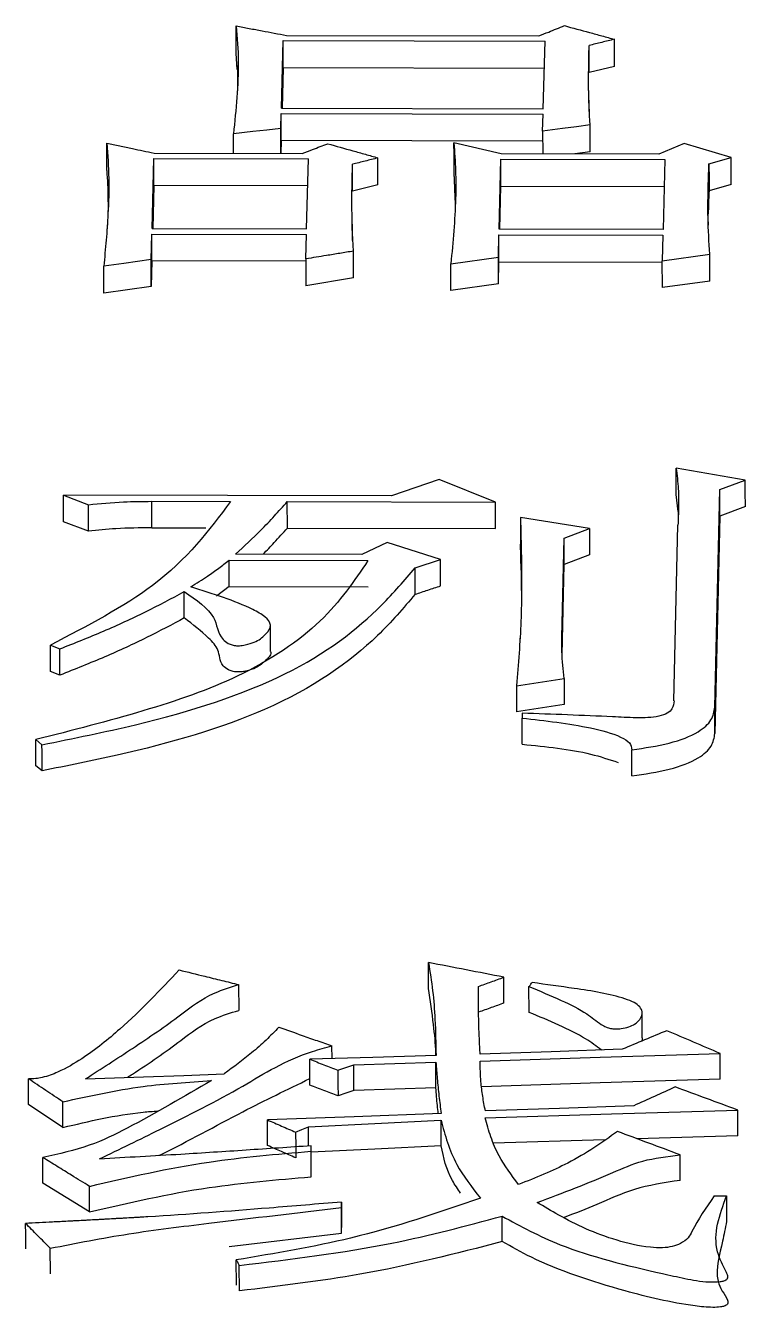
# Model space of a CAD drawing. Header units: millimetres. Extents: x 2448 to 4397, y 790 to 2168.
# Drawn here: x 2850.277 to 2852.498, y 2010.287 to 2014.242 of the extents above; entities that cross this region are included whole.
import ezdxf

# ---------------------------------------------------------------- set-up
doc = ezdxf.new("R2010")
doc.units = ezdxf.units.MM

msp = doc.modelspace()

# ---------------------------------------------------------------- linework, layer by layer
at = {"color": 7, "linetype": 'Continuous', "lineweight": 25}
for p, q in [((2851.0662, 2013.9874), (2851.0718, 2014.1959)), ((2851.0718, 2014.1959), (2851.8798, 2014.1941)), ((2851.082, 2014.212), (2851.8608, 2014.2103)), ((2851.8742, 2013.9856), (2851.8798, 2014.1941)), ((2850.93, 2014.1068), (2850.9271, 2014.1575)), ((2852.0159, 2014.0973), (2852.0157, 2014.1809)), ((2851.0719, 2014.1122), (2851.0686, 2013.9874)), ((2851.8776, 2014.1104), (2851.0719, 2014.1122)), ((2852.0943, 2014.1164), (2852.0159, 2014.0973)), ((2851.0662, 2013.9874), (2851.8742, 2013.9856)), ((2851.0645, 2013.9246), (2851.0658, 2013.9709)), ((2851.0658, 2013.9709), (2851.8738, 2013.9692)), ((2851.0659, 2013.8876), (2851.0658, 2013.9709)), ((2851.8724, 2013.9162), (2851.8738, 2013.9692)), ((2850.9182, 2013.8485), (2850.9181, 2013.9084)), ((2851.8724, 2013.9162), (2851.8725, 2013.8464)), ((2852.0191, 2013.8525), (2852.0189, 2013.9358)), ((2851.0659, 2013.8876), (2851.0649, 2013.8481)), ((2851.8724, 2013.8858), (2851.0659, 2013.8876)), ((2851.744, 2013.8467), (2851.5988, 2013.8803)), ((2852.3095, 2013.8787), (2852.2307, 2013.8456)), ((2852.4544, 2013.8351), (2852.3095, 2013.8787)), ((2850.6671, 2013.616), (2850.6727, 2013.8323)), ((2850.6727, 2013.8323), (2851.1497, 2013.8312)), ((2850.6731, 2013.849), (2851.1307, 2013.848)), ((2851.1441, 2013.615), (2851.1497, 2013.8312)), ((2851.738, 2013.6137), (2851.7435, 2013.8299)), ((2851.7435, 2013.8299), (2852.2498, 2013.8288)), ((2852.2307, 2013.8456), (2851.744, 2013.8467)), ((2852.0191, 2013.8525), (2851.9716, 2013.8462)), ((2852.2498, 2013.8288), (2852.2442, 2013.6126)), ((2852.3857, 2013.8152), (2852.4544, 2013.8351)), ((2851.2857, 2013.7311), (2851.2856, 2013.8142)), ((2850.6728, 2013.7491), (2850.6694, 2013.616)), ((2851.1476, 2013.7481), (2850.6728, 2013.7491)), ((2851.3641, 2013.7509), (2851.2857, 2013.7311)), ((2852.4545, 2013.7519), (2852.3859, 2013.732)), ((2851.7403, 2013.6137), (2851.7437, 2013.7468)), ((2851.7437, 2013.7468), (2852.2476, 2013.7457)), ((2850.6647, 2013.52), (2850.6667, 2013.5989)), ((2850.6667, 2013.5989), (2851.1437, 2013.5979)), ((2850.6668, 2013.5161), (2850.6667, 2013.5989)), ((2850.6671, 2013.616), (2851.1441, 2013.615)), ((2851.1418, 2013.5224), (2851.1437, 2013.5979)), ((2851.7358, 2013.528), (2851.7375, 2013.5966)), ((2851.7375, 2013.5966), (2852.2437, 2013.5955)), ((2851.7377, 2013.5137), (2851.7375, 2013.5966)), ((2852.2442, 2013.6126), (2851.738, 2013.6137)), ((2852.2437, 2013.5955), (2852.2417, 2013.5165)), ((2850.6668, 2013.5161), (2850.6648, 2013.4373)), ((2851.1418, 2013.515), (2850.6668, 2013.5161)), ((2851.1418, 2013.5224), (2851.1419, 2013.4397)), ((2851.2886, 2013.4634), (2851.2884, 2013.5462)), ((2851.5892, 2013.5076), (2851.7358, 2013.528)), ((2851.7359, 2013.4452), (2851.7377, 2013.5137)), ((2851.7377, 2013.5137), (2852.2417, 2013.5126)), ((2852.2417, 2013.5165), (2852.3883, 2013.5369)), ((2852.2419, 2013.4338), (2852.2417, 2013.5165)), ((2850.5183, 2013.4169), (2850.5181, 2013.4996)), ((2851.5894, 2013.4249), (2851.5892, 2013.5076)), ((2850.6648, 2013.4373), (2850.5183, 2013.4169)), ((2851.2886, 2013.4634), (2851.1419, 2013.4397)), ((2851.7359, 2013.4452), (2851.5894, 2013.4249)), ((2852.3885, 2013.4541), (2852.2419, 2013.4338)), ((2851.5535, 2012.8418), (2851.4062, 2012.7909)), ((2851.727, 2012.7719), (2851.5535, 2012.8418)), ((2852.4978, 2012.8398), (2852.2844, 2012.8767)), ((2852.2846, 2012.7948), (2852.2844, 2012.8767)), ((2852.4192, 2012.8107), (2852.4978, 2012.8398)), ((2852.4037, 2012.1385), (2852.4192, 2012.8107)), ((2852.4194, 2012.7289), (2852.4192, 2012.8107)), ((2850.3938, 2012.7931), (2850.471, 2012.7636)), ((2851.4062, 2012.7909), (2850.3938, 2012.7931)), ((2850.394, 2012.7114), (2850.3938, 2012.7931)), ((2850.4711, 2012.6819), (2850.471, 2012.7636)), ((2850.6659, 2012.7742), (2850.9092, 2012.7737)), ((2850.6661, 2012.6925), (2850.6659, 2012.7742)), ((2851.0845, 2012.7733), (2851.727, 2012.7719)), ((2851.0847, 2012.6916), (2851.0845, 2012.7733)), ((2852.2902, 2012.7431), (2852.2846, 2012.7948)), ((2851.8038, 2012.7239), (2851.804, 2012.6422)), ((2852.0172, 2012.6902), (2851.8038, 2012.7239)), ((2852.2904, 2012.7415), (2852.2908, 2012.7273)), ((2852.4194, 2012.7289), (2852.4039, 2012.0577)), ((2852.4979, 2012.758), (2852.4194, 2012.7289)), ((2850.4711, 2012.6819), (2850.394, 2012.7114)), ((2850.6661, 2012.6925), (2850.8334, 2012.6921)), ((2851.0847, 2012.6916), (2851.7272, 2012.6902)), ((2851.9386, 2012.6608), (2852.0172, 2012.6902)), ((2852.2776, 2012.158), (2852.29, 2012.7007)), ((2851.3931, 2012.6472), (2851.3144, 2012.6102)), ((2851.5574, 2012.5948), (2851.3931, 2012.6472)), ((2851.9315, 2012.3535), (2851.9386, 2012.6608)), ((2851.3144, 2012.6102), (2850.925, 2012.611)), ((2852.0174, 2012.6086), (2851.9388, 2012.5792)), ((2850.905, 2012.5925), (2851.3334, 2012.5915)), ((2851.479, 2012.4874), (2851.4788, 2012.5688)), ((2851.4789, 2012.5689), (2851.5574, 2012.5948)), ((2851.9324, 2012.3005), (2851.9388, 2012.5792)), ((2850.9053, 2012.511), (2850.8662, 2012.4813)), ((2850.9053, 2012.511), (2851.3336, 2012.5101)), ((2851.0325, 2012.3114), (2851.0323, 2012.3933)), ((2850.3538, 2012.3304), (2850.3828, 2012.3189)), ((2850.354, 2012.2493), (2850.3538, 2012.3304)), ((2851.8023, 2012.3518), (2851.8008, 2012.3225)), ((2850.383, 2012.2378), (2850.354, 2012.2493)), ((2851.7919, 2012.2051), (2851.9384, 2012.2278)), ((2851.9384, 2012.2278), (2851.9386, 2012.1468)), ((2851.7919, 2012.2051), (2851.7921, 2012.1242)), ((2851.9386, 2012.1468), (2851.7921, 2012.1242)), ((2852.4039, 2012.0577), (2852.4037, 2012.1385)), ((2851.8094, 2012.1205), (2851.8091, 2012.1051)), ((2851.8093, 2012.0243), (2851.8091, 2012.1051)), ((2850.3083, 2012.0387), (2850.3274, 2012.0231)), ((2850.3086, 2011.958), (2850.3083, 2012.0387)), ((2850.3277, 2011.9425), (2850.3086, 2011.958)), ((2850.9342, 2011.2829), (2850.9344, 2011.2032)), ((2851.6746, 2011.1975), (2851.6744, 2011.2771)), ((2851.8304, 2011.1971), (2851.8301, 2011.2767)), ((2852.1794, 2011.1205), (2852.1791, 2011.2006)), ((2851.2224, 2011.0542), (2851.2223, 2011.0935)), ((2850.3919, 2010.8418), (2850.2863, 2010.9127)), ((2850.3919, 2010.8418), (2850.3917, 2010.9209)), ((2851.559, 2010.785), (2851.5588, 2010.8641)), ((2851.1577, 2010.7684), (2851.158, 2010.7852)), ((2851.1582, 2010.7063), (2851.158, 2010.7852)), ((2852.0634, 2010.8041), (2851.7209, 2010.7938)), ((2852.4748, 2010.8164), (2852.1632, 2010.8071)), ((2851.1579, 2010.6895), (2851.1577, 2010.7684)), ((2852.2968, 2010.6786), (2852.2966, 2010.7575)), ((2851.1579, 2010.6895), (2851.1582, 2010.7063)), ((2850.4742, 2010.5813), (2850.33, 2010.6703)), ((2850.4743, 2010.5813), (2850.474, 2010.6601)), ((2852.401, 2010.6305), (2852.44, 2010.6304)), ((2852.44, 2010.6304), (2852.4402, 2010.5517)), ((2851.2515, 2010.5948), (2851.2519, 2010.6118)), ((2851.2518, 2010.5161), (2851.2515, 2010.5948)), ((2851.2519, 2010.6118), (2851.2521, 2010.5331)), ((2851.7477, 2010.4895), (2851.7475, 2010.5682)), ((2850.9047, 2010.475), (2851.2517, 2010.5161)), ((2850.3533, 2010.3906), (2850.353, 2010.469)), ((2850.9273, 2010.3547), (2850.927, 2010.4332)), ((2850.9367, 2010.3376), (2850.9364, 2010.416))]:
    msp.add_line(p, q, dxfattribs=at)
at = {"color": 7, "linetype": 'Continuous', "lineweight": 25, "flags": 128}
for points in [[(2850.9271, 2014.1575), (2850.9271, 2014.2044), (2850.927, 2014.2412)], [(2851.0719, 2014.1122), (2851.0719, 2014.1591), (2851.0718, 2014.1959)], [(2852.0943, 2014.1164), (2852.0942, 2014.1633), (2852.0941, 2014.2001)], [(2851.0645, 2013.9246), (2851.0213, 2013.9198), (2850.9781, 2013.915), (2850.9181, 2013.9084)], [(2851.0647, 2013.8481), (2851.0646, 2013.888), (2851.0645, 2013.9246)], [(2852.0189, 2013.9358), (2851.9764, 2013.9301), (2851.9339, 2013.9245), (2851.8724, 2013.9162)], [(2850.528, 2013.7961), (2850.5279, 2013.8427), (2850.5279, 2013.8793)], [(2851.599, 2013.7971), (2851.5989, 2013.8437), (2851.5988, 2013.8803)], [(2850.6728, 2013.7491), (2850.6727, 2013.7957), (2850.6727, 2013.8323)], [(2851.3641, 2013.7509), (2851.364, 2013.7975), (2851.364, 2013.8341)], [(2851.7437, 2013.7468), (2851.7436, 2013.7933), (2851.7435, 2013.8299)], [(2852.4545, 2013.7519), (2852.4544, 2013.7985), (2852.4544, 2013.8351)], [(2852.3857, 2013.8152), (2852.3858, 2013.7686), (2852.3859, 2013.732)], [(2850.6647, 2013.52), (2850.6222, 2013.5141), (2850.5797, 2013.5082), (2850.5181, 2013.4996)], [(2850.6648, 2013.4373), (2850.6647, 2013.4836), (2850.6647, 2013.52)], [(2851.7359, 2013.4452), (2851.7358, 2013.4916), (2851.7358, 2013.528)], [(2852.3885, 2013.4541), (2852.3884, 2013.5005), (2852.3883, 2013.5369)], [(2852.4979, 2012.758), (2852.4978, 2012.8038), (2852.4978, 2012.8398)], [(2851.7272, 2012.6902), (2851.7271, 2012.7359), (2851.727, 2012.7719)], [(2852.0172, 2012.6902), (2852.0173, 2012.6445), (2852.0174, 2012.6086)], [(2851.9388, 2012.5792), (2851.9387, 2012.6249), (2851.9386, 2012.6608)], [(2850.9053, 2012.511), (2850.9051, 2012.5566), (2850.905, 2012.5925)], [(2851.5576, 2012.5133), (2851.5575, 2012.5589), (2851.5574, 2012.5948)], [(2850.7667, 2012.4143), (2850.7667, 2012.4405), (2850.7666, 2012.468), (2850.7665, 2012.4956)], [(2850.383, 2012.2378), (2850.3829, 2012.2832), (2850.3828, 2012.3189)], [(2850.3277, 2011.9425), (2850.3276, 2011.9784), (2850.3275, 2012.0008), (2850.3274, 2012.0231)], [(2852.1479, 2011.9269), (2852.1478, 2011.951), (2852.1478, 2011.9751), (2852.1477, 2012.0075)], [(2851.5204, 2011.271), (2851.5203, 2011.3156), (2851.5201, 2011.3507)], [(2851.7531, 2011.2258), (2851.753, 2011.2704), (2851.7528, 2011.3055)], [(2851.5434, 2011.0638), (2851.3485, 2011.058), (2851.1537, 2011.0522)], [(2851.6793, 2011.0469), (2852.0495, 2011.0585), (2852.4197, 2011.0701)], [(2852.1182, 2011.0832), (2851.899, 2011.0754), (2851.6797, 2011.0676)], [(2852.4199, 2010.9908), (2852.4198, 2011.0352), (2852.4197, 2011.0701)], [(2851.154, 2010.9729), (2851.1538, 2011.0173), (2851.1537, 2011.0522)], [(2851.2406, 2011.0189), (2851.2652, 2011.0271), (2851.2897, 2011.0353)], [(2851.2897, 2011.0353), (2851.4163, 2011.0392), (2851.5429, 2011.0431)], [(2851.2899, 2010.9561), (2851.2898, 2011.0005), (2851.2897, 2011.0353)], [(2851.5432, 2010.9638), (2851.5431, 2011.0082), (2851.5429, 2011.0431)], [(2850.2863, 2010.9127), (2850.2861, 2010.9523), (2850.286, 2010.9919)], [(2850.4614, 2010.9915), (2850.6408, 2010.9981), (2850.7654, 2011.0026), (2850.8899, 2011.0072)], [(2851.2406, 2011.0189), (2851.2408, 2010.9745), (2851.2409, 2010.9396)], [(2852.4199, 2010.9908), (2852.0498, 2010.9792), (2851.6838, 2010.9677)], [(2851.2899, 2010.9561), (2851.2654, 2010.9478), (2851.2409, 2010.9396)], [(2851.5432, 2010.9638), (2851.4166, 2010.9599), (2851.2899, 2010.9561)], [(2852.1535, 2010.9087), (2851.9246, 2010.9009), (2851.6956, 2010.893)], [(2851.5592, 2010.885), (2851.2912, 2010.8751), (2851.0233, 2010.8652)], [(2851.0236, 2010.7862), (2851.0234, 2010.8304), (2851.0233, 2010.8652)], [(2851.1494, 2010.844), (2851.3541, 2010.854), (2851.5587, 2010.8641)], [(2851.6952, 2010.8721), (2852.0849, 2010.8838), (2852.4745, 2010.8955)], [(2852.4748, 2010.8164), (2852.4746, 2010.8607), (2852.4745, 2010.8955)], [(2851.1102, 2010.8273), (2851.1298, 2010.8357), (2851.1494, 2010.844)], [(2851.1102, 2010.8273), (2851.1103, 2010.7831), (2851.1104, 2010.7483)], [(2851.1496, 2010.7847), (2851.1496, 2010.8092), (2851.1494, 2010.844)], [(2851.559, 2010.785), (2851.3544, 2010.775), (2851.1581, 2010.7654)], [(2850.33, 2010.6703), (2850.3299, 2010.6902), (2850.3299, 2010.7101), (2850.3297, 2010.7491)], [(2850.2773, 2010.4672), (2850.2771, 2010.5112), (2850.277, 2010.5458)]]:
    msp.add_lwpolyline(points, dxfattribs=at)
at = {"color": 7, "linetype": 'Continuous', "lineweight": 25}
for points, knots in [([(2850.927, 2014.2412), (2850.9299, 2014.2047), (2850.9356, 2014.1318), (2850.9298, 2014.0208), (2850.922, 2013.9459), (2850.9181, 2013.9084)], [0, 0, 0, 0, 0.333348, 0.666568, 1, 1, 1, 1]), ([(2850.927, 2014.2412), (2850.9403, 2014.2387), (2850.9669, 2014.2337), (2851.0186, 2014.2239), (2851.0569, 2014.2167), (2851.082, 2014.212)], [0, 0, 0, 0, 0.257787, 0.515575, 1, 1, 1, 1]), ([(2851.8608, 2014.2103), (2851.8709, 2014.2144), (2851.889, 2014.2217), (2851.9153, 2014.2324), (2851.9314, 2014.2389), (2851.9395, 2014.2422)], [0, 0, 0, 0, 0.384046, 0.692023, 1, 1, 1, 1]), ([(2851.9395, 2014.2422), (2851.9653, 2014.2352), (2852.004, 2014.2247), (2852.0555, 2014.2106), (2852.0813, 2014.2036), (2852.0941, 2014.2001)], [0, 0, 0, 0, 0.5, 0.75, 1, 1, 1, 1]), ([(2852.0941, 2014.2001), (2852.0876, 2014.1985), (2852.0745, 2014.1953), (2852.0549, 2014.1905), (2852.0353, 2014.1857), (2852.0223, 2014.1825), (2852.0157, 2014.1809)], [0, 0, 0, 0, 0.25, 0.5, 0.75, 1, 1, 1, 1]), ([(2852.0189, 2013.9358), (2852.0169, 2013.9735), (2852.0139, 2014.0299), (2852.0144, 2014.1115), (2852.0153, 2014.1554), (2852.0157, 2014.1809)], [0, 0, 0, 0, 0.4566215, 0.6849212, 1, 1, 1, 1]), ([(2850.9302, 2014.1189), (2850.9306, 2014.1045), (2850.9314, 2014.0715), (2850.9305, 2014.0487), (2850.9299, 2014.0359)], [0, 0, 0, 0, 0.436285, 1, 1, 1, 1]), ([(2852.0162, 2013.9771), (2852.0157, 2013.9915), (2852.0149, 2014.0129), (2852.0147, 2014.0442), (2852.0147, 2014.0419), (2852.0147, 2014.0417)], [0, 0, 0, 0, 0.643012, 0.961655, 1, 1, 1, 1]), ([(2850.5279, 2013.8793), (2850.5303, 2013.8432), (2850.5352, 2013.7709), (2850.5324, 2013.6711), (2850.5257, 2013.5807), (2850.5206, 2013.5266), (2850.5181, 2013.4996)], [0, 0, 0, 0, 0.289815, 0.579659, 0.78982, 1, 1, 1, 1]), ([(2850.5279, 2013.8793), (2850.541, 2013.8766), (2850.5673, 2013.8711), (2850.6157, 2013.861), (2850.651, 2013.8536), (2850.6731, 2013.849)], [0, 0, 0, 0, 0.2711937, 0.5423873, 1, 1, 1, 1]), ([(2851.1307, 2013.848), (2851.1413, 2013.852), (2851.1598, 2013.859), (2851.186, 2013.869), (2851.2015, 2013.8749), (2851.2093, 2013.8778)], [0, 0, 0, 0, 0.406188, 0.703094, 1, 1, 1, 1]), ([(2851.2093, 2013.8778), (2851.2351, 2013.8706), (2851.2738, 2013.8596), (2851.3253, 2013.8451), (2851.3511, 2013.8378), (2851.364, 2013.8341)], [0, 0, 0, 0, 0.5, 0.75, 1, 1, 1, 1]), ([(2851.5988, 2013.8803), (2851.6007, 2013.8518), (2851.6044, 2013.7949), (2851.6048, 2013.7043), (2851.5987, 2013.6087), (2851.5924, 2013.5413), (2851.5892, 2013.5076)], [0, 0, 0, 0, 0.232773, 0.465563, 0.73275, 1, 1, 1, 1]), ([(2851.364, 2013.8341), (2851.3574, 2013.8325), (2851.3444, 2013.8291), (2851.3248, 2013.8242), (2851.3052, 2013.8192), (2851.2921, 2013.8159), (2851.2856, 2013.8142)], [0, 0, 0, 0, 0.25, 0.5, 0.75, 1, 1, 1, 1]), ([(2850.5317, 2013.7393), (2850.5315, 2013.7414), (2850.5313, 2013.746), (2850.5309, 2013.7533), (2850.5304, 2013.7612), (2850.5299, 2013.7691), (2850.5293, 2013.7769), (2850.5287, 2013.7859), (2850.5283, 2013.7923), (2850.528, 2013.7961)], [0, 0, 0, 0, 0.10731, 0.245966, 0.384623, 0.52328, 0.661936, 0.800593, 1, 1, 1, 1]), ([(2851.2884, 2013.5462), (2851.2861, 2013.5959), (2851.283, 2013.6658), (2851.2844, 2013.7548), (2851.2852, 2013.7944), (2851.2856, 2013.8142)], [0, 0, 0, 0, 0.5518177, 0.7759068, 1, 1, 1, 1]), ([(2851.6027, 2013.7037), (2851.6026, 2013.7052), (2851.6025, 2013.7084), (2851.6024, 2013.7134), (2851.6022, 2013.7188), (2851.602, 2013.7241), (2851.6018, 2013.7295), (2851.6016, 2013.7367), (2851.6013, 2013.7438), (2851.601, 2013.7509), (2851.6008, 2013.7563), (2851.6005, 2013.7616), (2851.6003, 2013.767), (2851.6001, 2013.7723), (2851.5998, 2013.7776), (2851.5996, 2013.783), (2851.5993, 2013.7895), (2851.5991, 2013.7941), (2851.599, 2013.7971)], [0, 0, 0, 0, 0.045957, 0.103284, 0.160611, 0.217937, 0.275264, 0.332591, 0.447244, 0.504571, 0.561898, 0.619225, 0.676551, 0.733878, 0.791205, 0.848531, 0.905858, 1, 1, 1, 1]), ([(2852.3883, 2013.5369), (2852.3859, 2013.5746), (2852.3818, 2013.6403), (2852.3827, 2013.733), (2852.3847, 2013.7878), (2852.3857, 2013.8152)], [0, 0, 0, 0, 0.4029471, 0.7014489, 1, 1, 1, 1]), ([(2850.53, 2013.7678), (2850.53, 2013.7678), (2850.5297, 2013.7706), (2850.5318, 2013.6894), (2850.5311, 2013.6718), (2850.5306, 2013.6572), (2850.5299, 2013.6414), (2850.529, 2013.6269), (2850.5282, 2013.6151)], [0, 0, 0, 0, 0.0027743, 0.4471449, 0.6938767, 0.727483, 0.7770061, 1, 1, 1, 1]), ([(2852.3859, 2013.732), (2852.385, 2013.7136), (2852.3841, 2013.6943), (2852.384, 2013.6748), (2852.384, 2013.6739)], [0, 0, 0, 0, 0.954871, 1, 1, 1, 1]), ([(2851.6027, 2013.7056), (2851.6027, 2013.7001), (2851.6028, 2013.693), (2851.6027, 2013.6888), (2851.6027, 2013.6879)], [0, 0, 0, 0, 0.780371, 1, 1, 1, 1]), ([(2852.3839, 2013.6261), (2852.3839, 2013.6277), (2852.3833, 2013.6497), (2852.3837, 2013.6625), (2852.384, 2013.6744)], [0, 0, 0, 0, 0.073367, 1, 1, 1, 1]), ([(2851.286, 2013.5793), (2851.2854, 2013.5963), (2851.2845, 2013.6224), (2851.2843, 2013.6637), (2851.2843, 2013.6592), (2851.2843, 2013.659)], [0, 0, 0, 0, 0.642421, 0.98273, 1, 1, 1, 1]), ([(2851.2884, 2013.5462), (2851.2745, 2013.5439), (2851.2467, 2013.5394), (2851.1979, 2013.5315), (2851.1629, 2013.5258), (2851.1418, 2013.5224)], [0, 0, 0, 0, 0.284146, 0.568292, 1, 1, 1, 1]), ([(2852.2844, 2012.8767), (2852.287, 2012.8553), (2852.2919, 2012.8154), (2852.2919, 2012.7567), (2852.2907, 2012.7194), (2852.29, 2012.7007)], [0, 0, 0, 0, 0.367267, 0.683568, 1, 1, 1, 1]), ([(2850.9092, 2012.7737), (2850.8426, 2012.6843), (2850.7225, 2012.5231), (2850.4675, 2012.3898), (2850.3538, 2012.3304)], [0, 0, 0, 0, 0.5541693, 1, 1, 1, 1]), ([(2850.471, 2012.7636), (2850.5068, 2012.7672), (2850.571, 2012.7736), (2850.6369, 2012.774), (2850.6659, 2012.7742)], [0, 0, 0, 0, 0.558776, 1, 1, 1, 1]), ([(2850.925, 2012.611), (2850.9515, 2012.6355), (2850.9938, 2012.6745), (2851.0447, 2012.7289), (2851.0713, 2012.7585), (2851.0845, 2012.7733)], [0, 0, 0, 0, 0.457747, 0.728822, 1, 1, 1, 1]), ([(2851.8038, 2012.7239), (2851.8049, 2012.6832), (2851.8079, 2012.5778), (2851.808, 2012.438), (2851.8, 2012.3055), (2851.7946, 2012.2386), (2851.7919, 2012.2051)], [0, 0, 0, 0, 0.239468, 0.619605, 0.809792, 1, 1, 1, 1]), ([(2850.6661, 2012.6925), (2850.6291, 2012.6921), (2850.5632, 2012.6915), (2850.4992, 2012.6848), (2850.4711, 2012.6819)], [0, 0, 0, 0, 0.561154, 1, 1, 1, 1]), ([(2851.01, 2012.6109), (2851.0216, 2012.6229), (2851.0473, 2012.6497), (2851.0714, 2012.6767), (2851.0847, 2012.6916)], [0, 0, 0, 0, 0.448254, 1, 1, 1, 1]), ([(2851.8061, 2012.5614), (2851.806, 2012.5649), (2851.8058, 2012.5735), (2851.8055, 2012.5846), (2851.8052, 2012.5973), (2851.8049, 2012.6075), (2851.8047, 2012.6177), (2851.8044, 2012.6284), (2851.8041, 2012.6366), (2851.804, 2012.6422)], [0, 0, 0, 0, 0.128418, 0.317424, 0.411926, 0.600931, 0.695434, 0.789937, 1, 1, 1, 1]), ([(2851.3334, 2012.5915), (2851.291, 2012.5284), (2851.2053, 2012.4012), (2850.8953, 2012.188), (2850.5329, 2012.0958), (2850.3083, 2012.0387)], [0, 0, 0, 0, 0.272136, 0.549012, 1, 1, 1, 1]), ([(2850.3274, 2012.0231), (2850.4247, 2012.0426), (2850.6989, 2012.0976), (2851.1066, 2012.2291), (2851.3479, 2012.4154), (2851.4461, 2012.5304), (2851.4788, 2012.5689)], [0, 0, 0, 0, 0.18171, 0.511951, 0.836919, 1, 1, 1, 1]), ([(2850.7863, 2012.5106), (2850.804, 2012.5213), (2850.8345, 2012.5399), (2850.8732, 2012.5674), (2850.8944, 2012.5841), (2850.905, 2012.5925)], [0, 0, 0, 0, 0.407838, 0.703625, 1, 1, 1, 1]), ([(2851.8055, 2012.5873), (2851.8055, 2012.5868), (2851.8057, 2012.5741), (2851.8058, 2012.5355), (2851.806, 2012.4985)], [0, 0, 0, 0, 0.038947, 1, 1, 1, 1]), ([(2851.479, 2012.4875), (2851.4426, 2012.4446), (2851.3347, 2012.3176), (2851.0624, 2012.1264), (2850.6522, 2012.0073), (2850.4055, 2011.958), (2850.3277, 2011.9425)], [0, 0, 0, 0, 0.181821, 0.538874, 0.85456, 1, 1, 1, 1]), ([(2850.3828, 2012.3189), (2850.4283, 2012.337), (2850.52, 2012.3734), (2850.6484, 2012.4324), (2850.7271, 2012.4745), (2850.7665, 2012.4956)], [0, 0, 0, 0, 0.329039, 0.663811, 1, 1, 1, 1]), ([(2850.7665, 2012.4956), (2850.8038, 2012.47), (2850.87, 2012.4244), (2850.8674, 2012.3647), (2850.8975, 2012.3368), (2850.9134, 2012.3307), (2850.9287, 2012.328), (2850.9465, 2012.3291), (2850.9671, 2012.3337), (2850.9968, 2012.3444), (2851.02, 2012.3652), (2851.039, 2012.3918), (2851.0177, 2012.4189), (2850.9404, 2012.462), (2850.8546, 2012.489), (2850.7863, 2012.5106)], [0, 0, 0, 0, 0.206341, 0.366098, 0.398369, 0.413957, 0.428768, 0.446094, 0.465636, 0.497565, 0.559003, 0.622156, 0.683906, 0.748325, 1, 1, 1, 1]), ([(2851.4791, 2012.4874), (2851.4856, 2012.4896), (2851.4987, 2012.4939), (2851.5183, 2012.5004), (2851.538, 2012.5069), (2851.551, 2012.5112), (2851.5576, 2012.5133)], [0, 0, 0, 0, 0.25, 0.5, 0.749999, 1, 1, 1, 1]), ([(2850.7667, 2012.4143), (2850.7285, 2012.3939), (2850.6509, 2012.3524), (2850.5226, 2012.2934), (2850.4296, 2012.2564), (2850.383, 2012.2378)], [0, 0, 0, 0, 0.326051, 0.662312, 1, 1, 1, 1]), ([(2851.032, 2012.3116), (2851.0322, 2012.3113), (2851.0383, 2012.3023), (2851.0178, 2012.2839), (2850.996, 2012.2622), (2850.9639, 2012.2514), (2850.9424, 2012.2476), (2850.9276, 2012.2472), (2850.9136, 2012.2496), (2850.8978, 2012.2557), (2850.8734, 2012.2773), (2850.8786, 2012.3127), (2850.834, 2012.3624), (2850.7931, 2012.394), (2850.7667, 2012.4143)], [0, 0, 0, 0, 0.0029263, 0.1040307, 0.2024164, 0.2672084, 0.2910175, 0.3126146, 0.3363537, 0.3613276, 0.4130066, 0.5953956, 0.739597, 1, 1, 1, 1]), ([(2851.9384, 2012.2278), (2851.937, 2012.2411), (2851.9339, 2012.2688), (2851.9313, 2012.3107), (2851.9314, 2012.3392), (2851.9315, 2012.3535)], [0, 0, 0, 0, 0.3172981, 0.6585495, 1, 1, 1, 1]), ([(2852.2778, 2012.158), (2852.2771, 2012.1498), (2852.2761, 2012.1367), (2852.2587, 2012.12), (2852.2223, 2012.1061), (2852.1591, 2012.1056), (2852.0207, 2012.1125), (2851.9028, 2012.117), (2851.8094, 2012.1205)], [0, 0, 0, 0, 0.100978, 0.161826, 0.224548, 0.353363, 0.487737, 1, 1, 1, 1]), ([(2852.1477, 2012.0075), (2852.1873, 2012.0132), (2852.265, 2012.0245), (2852.3524, 2012.058), (2852.3973, 2012.0988), (2852.4016, 2012.1253), (2852.4037, 2012.1385)], [0, 0, 0, 0, 0.292884, 0.574994, 0.78907, 1, 1, 1, 1]), ([(2851.8091, 2012.1051), (2851.8811, 2012.097), (2851.9896, 2012.0847), (2852.1014, 2012.0553), (2852.1447, 2012.0294), (2852.1467, 2012.0147), (2852.1477, 2012.0075)], [0, 0, 0, 0, 0.514099, 0.774284, 0.888827, 1, 1, 1, 1]), ([(2852.1479, 2011.9269), (2852.1875, 2011.9326), (2852.2652, 2011.9438), (2852.3526, 2011.9773), (2852.3975, 2012.018), (2852.4018, 2012.0445), (2852.4039, 2012.0577)], [0, 0, 0, 0, 0.29305, 0.5752, 0.789197, 1, 1, 1, 1]), ([(2851.8093, 2012.0243), (2851.8829, 2012.0171), (2851.9903, 2012.0065), (2852.0775, 2011.9777), (2852.105, 2011.9687)], [0, 0, 0, 0, 0.684751, 1, 1, 1, 1]), ([(2851.5201, 2011.3507), (2851.5248, 2011.3217), (2851.5341, 2011.2636), (2851.5416, 2011.168), (2851.5427, 2011.1011), (2851.5434, 2011.0638)], [0, 0, 0, 0, 0.306249, 0.612537, 1, 1, 1, 1]), ([(2851.7528, 2011.3055), (2851.7141, 2011.313), (2851.6365, 2011.3281), (2851.5589, 2011.3432), (2851.5201, 2011.3507)], [0, 0, 0, 0, 0.5000001, 1, 1, 1, 1]), ([(2850.7506, 2011.328), (2850.6928, 2011.2666), (2850.6047, 2011.1729), (2850.4747, 2011.0675), (2850.3915, 2011.0178), (2850.3402, 2010.998), (2850.3079, 2010.9922), (2850.2934, 2010.992), (2850.286, 2010.9919)], [0, 0, 0, 0, 0.49284, 0.751935, 0.883293, 0.950557, 0.974696, 1, 1, 1, 1]), ([(2850.7506, 2011.328), (2850.777, 2011.3215), (2850.8209, 2011.3107), (2850.8821, 2011.2957), (2850.9169, 2011.2871), (2850.9342, 2011.2829)], [0, 0, 0, 0, 0.43252, 0.716984, 1, 1, 1, 1]), ([(2851.6744, 2011.2771), (2851.6875, 2011.2818), (2851.7136, 2011.2913), (2851.7398, 2011.3007), (2851.7528, 2011.3055)], [0, 0, 0, 0, 0.500003, 1, 1, 1, 1]), ([(2850.4614, 2010.9915), (2850.5101, 2011.023), (2850.6115, 2011.0883), (2850.7417, 2011.1769), (2850.8334, 2011.2513), (2850.9088, 2011.2749), (2850.9342, 2011.2829)], [0, 0, 0, 0, 0.314706, 0.654706, 0.883961, 1, 1, 1, 1]), ([(2851.5427, 2011.0637), (2851.5427, 2011.0665), (2851.5424, 2011.0985), (2851.5352, 2011.1678), (2851.5257, 2011.2338), (2851.5204, 2011.271)], [0, 0, 0, 0, 0.039818, 0.458535, 1, 1, 1, 1]), ([(2851.6797, 2011.0676), (2851.6788, 2011.0837), (2851.6764, 2011.1269), (2851.6741, 2011.1968), (2851.6743, 2011.2503), (2851.6744, 2011.2771)], [0, 0, 0, 0, 0.229418, 0.614669, 1, 1, 1, 1]), ([(2851.8301, 2011.2767), (2851.8636, 2011.2628), (2851.9268, 2011.2364), (2852.0049, 2011.1981), (2852.0412, 2011.1671), (2852.0663, 2011.1522), (2852.0814, 2011.1471), (2852.0979, 2011.1454), (2852.1177, 2011.1469), (2852.1389, 2011.1518), (2852.1596, 2011.1615), (2852.1751, 2011.1775), (2852.1824, 2011.1961), (2852.1737, 2011.2142), (2852.155, 2011.2283), (2852.0918, 2011.2523), (2851.9811, 2011.2698), (2851.8833, 2011.2831), (2851.8401, 2011.289)], [0, 0, 0, 0, 0.141381, 0.266673, 0.352078, 0.377108, 0.393197, 0.409453, 0.428555, 0.455028, 0.481849, 0.518163, 0.570574, 0.605443, 0.640193, 0.679347, 0.858499, 1, 1, 1, 1]), ([(2851.8301, 2011.2767), (2851.831, 2011.2778), (2851.8331, 2011.2804), (2851.8364, 2011.2844), (2851.8389, 2011.2875), (2851.8401, 2011.289)], [0, 0, 0, 0, 0.25919, 0.629595, 1, 1, 1, 1]), ([(2851.7531, 2011.2258), (2851.74, 2011.2211), (2851.7139, 2011.2116), (2851.6877, 2011.2022), (2851.6746, 2011.1975)], [0, 0, 0, 0, 0.499999, 1, 1, 1, 1]), ([(2850.5909, 2010.9963), (2850.5962, 2010.9997), (2850.6538, 2011.0371), (2850.7418, 2011.0975), (2850.8337, 2011.1717), (2850.9091, 2011.1953), (2850.9344, 2011.2032)], [0, 0, 0, 0, 0.047924, 0.52028, 0.838798, 1, 1, 1, 1]), ([(2852.054, 2011.0809), (2852.0382, 2011.0925), (2852.0004, 2011.1205), (2851.9233, 2011.1588), (2851.8614, 2011.1843), (2851.8303, 2011.1971)], [0, 0, 0, 0, 0.262325, 0.628749, 1, 1, 1, 1]), ([(2851.0584, 2011.1514), (2851.0455, 2011.138), (2851.0198, 2011.1111), (2850.9642, 2011.0628), (2850.9187, 2011.0287), (2850.8899, 2011.0072)], [0, 0, 0, 0, 0.269, 0.538, 1, 1, 1, 1]), ([(2851.0584, 2011.1514), (2851.0823, 2011.143), (2851.1217, 2011.1291), (2851.1763, 2011.1098), (2851.207, 2011.0989), (2851.2223, 2011.0935)], [0, 0, 0, 0, 0.438047, 0.7197429, 1, 1, 1, 1]), ([(2852.2557, 2011.1406), (2852.2327, 2011.131), (2852.1869, 2011.1119), (2852.1411, 2011.0928), (2852.1182, 2011.0832)], [0, 0, 0, 0, 0.500002, 1, 1, 1, 1]), ([(2852.4197, 2011.0701), (2852.3924, 2011.0819), (2852.3377, 2011.1054), (2852.283, 2011.1289), (2852.2557, 2011.1406)], [0, 0, 0, 0, 0.5, 1, 1, 1, 1]), ([(2852.1782, 2011.1206), (2852.1794, 2011.117), (2852.1808, 2011.1127), (2852.178, 2011.1087), (2852.1775, 2011.108)], [0, 0, 0, 0, 0.830252, 1, 1, 1, 1]), ([(2850.5048, 2010.7446), (2850.5671, 2010.7749), (2850.7184, 2010.8487), (2850.9369, 2010.9584), (2851.091, 2011.0583), (2851.2021, 2011.0881), (2851.2223, 2011.0935)], [0, 0, 0, 0, 0.258709, 0.62836, 0.932178, 1, 1, 1, 1]), ([(2851.1537, 2011.0522), (2851.1682, 2011.0467), (2851.1972, 2011.0356), (2851.2262, 2011.0244), (2851.2406, 2011.0189)], [0, 0, 0, 0, 0.499998, 1, 1, 1, 1]), ([(2851.5429, 2011.0431), (2851.5442, 2011.0263), (2851.5469, 2010.9917), (2851.5523, 2010.939), (2851.5569, 2010.903), (2851.5592, 2010.885)], [0, 0, 0, 0, 0.318407, 0.659182, 1, 1, 1, 1]), ([(2851.6956, 2010.893), (2851.6927, 2010.9081), (2851.687, 2010.9381), (2851.6805, 2010.9895), (2851.6798, 2011.0257), (2851.6793, 2011.0469)], [0, 0, 0, 0, 0.292739, 0.585516, 1, 1, 1, 1]), ([(2850.3917, 2010.9209), (2850.3829, 2010.9268), (2850.3653, 2010.9387), (2850.3388, 2010.9564), (2850.3124, 2010.9742), (2850.2948, 2010.986), (2850.286, 2010.9919)], [0, 0, 0, 0, 0.25, 0.5, 0.75, 1, 1, 1, 1]), ([(2850.8506, 2010.9865), (2850.7659, 2010.937), (2850.6477, 2010.8678), (2850.4783, 2010.7825), (2850.3796, 2010.7603), (2850.3297, 2010.7491)], [0, 0, 0, 0, 0.5547436, 0.7752075, 1, 1, 1, 1]), ([(2850.3917, 2010.9209), (2850.473, 2010.939), (2850.6195, 2010.9716), (2850.7794, 2010.9819), (2850.8506, 2010.9865)], [0, 0, 0, 0, 0.554512, 1, 1, 1, 1]), ([(2850.6877, 2010.755), (2850.6889, 2010.7556), (2850.7789, 2010.7995), (2850.9262, 2010.8825), (2851.0843, 2010.959), (2851.1539, 2010.9927)], [0, 0, 0, 0, 0.007792, 0.562903, 1, 1, 1, 1]), ([(2851.2409, 2010.9396), (2851.2264, 2010.9452), (2851.1974, 2010.9563), (2851.1685, 2010.9674), (2851.154, 2010.9729)], [0, 0, 0, 0, 0.500002, 1, 1, 1, 1]), ([(2851.5502, 2010.8846), (2851.5493, 2010.8931), (2851.5464, 2010.9195), (2851.5445, 2010.9458), (2851.5432, 2010.9638)], [0, 0, 0, 0, 0.318531, 1, 1, 1, 1]), ([(2852.2813, 2010.9668), (2852.26, 2010.9571), (2852.2174, 2010.9378), (2852.1748, 2010.9184), (2852.1535, 2010.9087)], [0, 0, 0, 0, 0.500002, 1, 1, 1, 1]), ([(2852.4745, 2010.8955), (2852.4423, 2010.9074), (2852.3779, 2010.9312), (2852.3135, 2010.9549), (2852.2813, 2010.9668)], [0, 0, 0, 0, 0.5, 1, 1, 1, 1]), ([(2850.3919, 2010.8418), (2850.4725, 2010.861), (2850.5668, 2010.8836), (2850.6697, 2010.8918), (2850.6847, 2010.893)], [0, 0, 0, 0, 0.8541724, 1, 1, 1, 1]), ([(2851.0233, 2010.8652), (2851.0378, 2010.8589), (2851.0667, 2010.8463), (2851.0957, 2010.8336), (2851.1102, 2010.8273)], [0, 0, 0, 0, 0.499998, 1, 1, 1, 1]), ([(2851.5588, 2010.8641), (2851.571, 2010.8182), (2851.5928, 2010.7361), (2851.6536, 2010.6581), (2851.6805, 2010.6236)], [0, 0, 0, 0, 0.558363, 1, 1, 1, 1]), ([(2851.7981, 2010.6657), (2851.7763, 2010.695), (2851.7405, 2010.7432), (2851.7111, 2010.8129), (2851.7005, 2010.8523), (2851.6952, 2010.8721)], [0, 0, 0, 0, 0.436496, 0.717607, 1, 1, 1, 1]), ([(2852.1032, 2010.8294), (2852.0553, 2010.7955), (2851.9689, 2010.7343), (2851.8508, 2010.6868), (2851.7981, 2010.6657)], [0, 0, 0, 0, 0.554585, 1, 1, 1, 1]), ([(2852.2965, 2010.7575), (2852.2643, 2010.7695), (2852.1999, 2010.7935), (2852.1354, 2010.8174), (2852.1032, 2010.8294)], [0, 0, 0, 0, 0.500001, 1, 1, 1, 1]), ([(2851.158, 2010.7852), (2851.0911, 2010.7807), (2850.9573, 2010.7716), (2850.7397, 2010.7575), (2850.5888, 2010.7492), (2850.5049, 2010.7445)], [0, 0, 0, 0, 0.307689, 0.615382, 1, 1, 1, 1]), ([(2851.1104, 2010.7483), (2851.0959, 2010.7546), (2851.067, 2010.7673), (2851.038, 2010.7799), (2851.0236, 2010.7862)], [0, 0, 0, 0, 0.500001, 1, 1, 1, 1]), ([(2851.6194, 2010.6391), (2851.6104, 2010.652), (2851.5773, 2010.6994), (2851.5667, 2010.749), (2851.559, 2010.785)], [0, 0, 0, 0, 0.272099, 1, 1, 1, 1]), ([(2850.474, 2010.6601), (2850.4556, 2010.6715), (2850.4223, 2010.6921), (2850.3742, 2010.7217), (2850.3446, 2010.74), (2850.3297, 2010.7491)], [0, 0, 0, 0, 0.383302, 0.691657, 1, 1, 1, 1]), ([(2850.474, 2010.6601), (2850.5952, 2010.6883), (2850.8136, 2010.7391), (2851.0517, 2010.7594), (2851.1577, 2010.7684)], [0, 0, 0, 0, 0.5547796, 1, 1, 1, 1]), ([(2851.8554, 2010.6104), (2851.9345, 2010.6401), (2852.0446, 2010.6815), (2852.1778, 2010.7428), (2852.2566, 2010.7525), (2852.2965, 2010.7575)], [0, 0, 0, 0, 0.556929, 0.775935, 1, 1, 1, 1]), ([(2850.4743, 2010.5813), (2850.5954, 2010.6095), (2850.8139, 2010.6602), (2851.0519, 2010.6805), (2851.1579, 2010.6895)], [0, 0, 0, 0, 0.554743, 1, 1, 1, 1]), ([(2852.2968, 2010.6785), (2852.2475, 2010.671), (2852.1497, 2010.6559), (2852.047, 2010.6047), (2851.9731, 2010.577), (2851.9388, 2010.5642)], [0, 0, 0, 0, 0.352457, 0.699704, 1, 1, 1, 1]), ([(2851.6805, 2010.6236), (2851.5507, 2010.5789), (2851.3172, 2010.4986), (2851.0471, 2010.4533), (2850.927, 2010.4332)], [0, 0, 0, 0, 0.555526, 1, 1, 1, 1]), ([(2851.7475, 2010.5682), (2851.8044, 2010.5371), (2851.9425, 2010.4617), (2852.155, 2010.4105), (2852.3111, 2010.3755), (2852.3707, 2010.3645), (2852.4133, 2010.3649), (2852.4309, 2010.3682), (2852.4384, 2010.3712), (2852.4429, 2010.3753), (2852.4451, 2010.3833), (2852.4312, 2010.4112), (2852.3891, 2010.4933), (2852.4185, 2010.5726), (2852.44, 2010.6304)], [0, 0, 0, 0, 0.187048, 0.454157, 0.509952, 0.566481, 0.592402, 0.601189, 0.607197, 0.613242, 0.621313, 0.643001, 0.740094, 1, 1, 1, 1]), ([(2852.4013, 2010.6304), (2852.3767, 2010.5943), (2852.3478, 2010.5516), (2852.3233, 2010.5007), (2852.3015, 2010.4844), (2852.2732, 2010.4738), (2852.2403, 2010.4692), (2852.1796, 2010.4733), (2852.0606, 2010.5015), (2851.9496, 2010.554), (2851.8773, 2010.5973), (2851.8554, 2010.6104)], [0, 0, 0, 0, 0.26787, 0.315918, 0.36459, 0.399923, 0.435463, 0.478144, 0.60612, 0.880668, 1, 1, 1, 1]), ([(2851.2519, 2010.6118), (2851.1775, 2010.6055), (2850.9787, 2010.5888), (2850.7714, 2010.5732), (2850.6343, 2010.5649), (2850.6187, 2010.564), (2850.603, 2010.563), (2850.5873, 2010.5621), (2850.5716, 2010.5612), (2850.5598, 2010.5606), (2850.5441, 2010.5597), (2850.5284, 2010.5588), (2850.5127, 2010.5579), (2850.497, 2010.5571), (2850.4813, 2010.5563), (2850.4656, 2010.5554), (2850.4499, 2010.5546), (2850.4342, 2010.5538), (2850.4185, 2010.553), (2850.3949, 2010.5517), (2850.3477, 2010.5493), (2850.3045, 2010.5472), (2850.277, 2010.5458)], [0, 0, 0, 0, 0.230014, 0.614741, 0.638816, 0.650854, 0.662891, 0.686967, 0.699004, 0.711042, 0.72308, 0.747155, 0.759193, 0.77123, 0.795306, 0.807343, 0.819381, 0.843456, 0.855494, 0.867532, 0.915682, 1, 1, 1, 1]), ([(2850.353, 2010.469), (2850.4331, 2010.4848), (2850.5926, 2010.5162), (2850.896, 2010.5528), (2851.1153, 2010.5787), (2851.2515, 2010.5948)], [0, 0, 0, 0, 0.27626, 0.550378, 1, 1, 1, 1]), ([(2850.353, 2010.469), (2850.3466, 2010.4756), (2850.3336, 2010.4887), (2850.3082, 2010.5143), (2850.2894, 2010.5333), (2850.277, 2010.5458)], [0, 0, 0, 0, 0.255006, 0.512064, 1, 1, 1, 1]), ([(2850.9364, 2010.416), (2851.0963, 2010.4354), (2851.3799, 2010.4697), (2851.6358, 2010.5383), (2851.7475, 2010.5682)], [0, 0, 0, 0, 0.563595, 1, 1, 1, 1]), ([(2852.4402, 2010.5517), (2852.4379, 2010.5415), (2852.4334, 2010.5212), (2852.4224, 2010.4601), (2852.4006, 2010.398), (2852.424, 2010.3373), (2852.4417, 2010.3164), (2852.4447, 2010.3025), (2852.4432, 2010.2971), (2852.439, 2010.2931), (2852.4318, 2010.29), (2852.4178, 2010.2872), (2852.3868, 2010.2859), (2852.2831, 2010.2974), (2852.088, 2010.3447), (2851.8845, 2010.4126), (2851.777, 2010.4731), (2851.7477, 2010.4895)], [0, 0, 0, 0, 0.046254, 0.092507, 0.277676, 0.324223, 0.368075, 0.378302, 0.386419, 0.392124, 0.397832, 0.406887, 0.424849, 0.465327, 0.638258, 0.90173, 1, 1, 1, 1]), ([(2851.7477, 2010.4895), (2851.6039, 2010.4527), (2851.3455, 2010.3864), (2851.0623, 2010.3526), (2850.9367, 2010.3376)], [0, 0, 0, 0, 0.556311, 1, 1, 1, 1]), ([(2850.927, 2010.4332), (2850.9286, 2010.4303), (2850.9317, 2010.4246), (2850.9349, 2010.4189), (2850.9364, 2010.416)], [0, 0, 0, 0, 0.500504, 1, 1, 1, 1])]:
    msp.add_open_spline(points, degree=3, knots=knots, dxfattribs=at)

doc.saveas('drawing.dxf')
